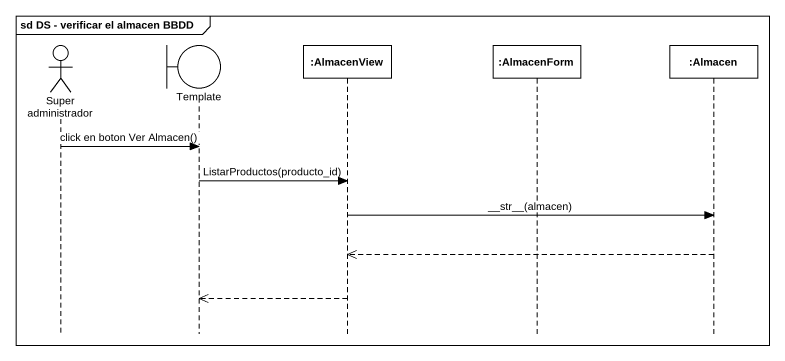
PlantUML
@startuml
mainframe sd DS - verificar el almacen BBDD
hide footbox
actor "Super administrador" as Super_administrador
boundary Template
participant ":AlmacenView" as AlmacenView
participant ":AlmacenForm" as AlmacenForm
participant ":Almacen" as Almacen

Super_administrador -> Template : click en boton Ver Almacen()
Template -> AlmacenView : ListarProductos(producto_id)
AlmacenView -> Almacen : ~__str~__(almacen)
Almacen -->> AlmacenView
AlmacenView -->> Template
@enduml
